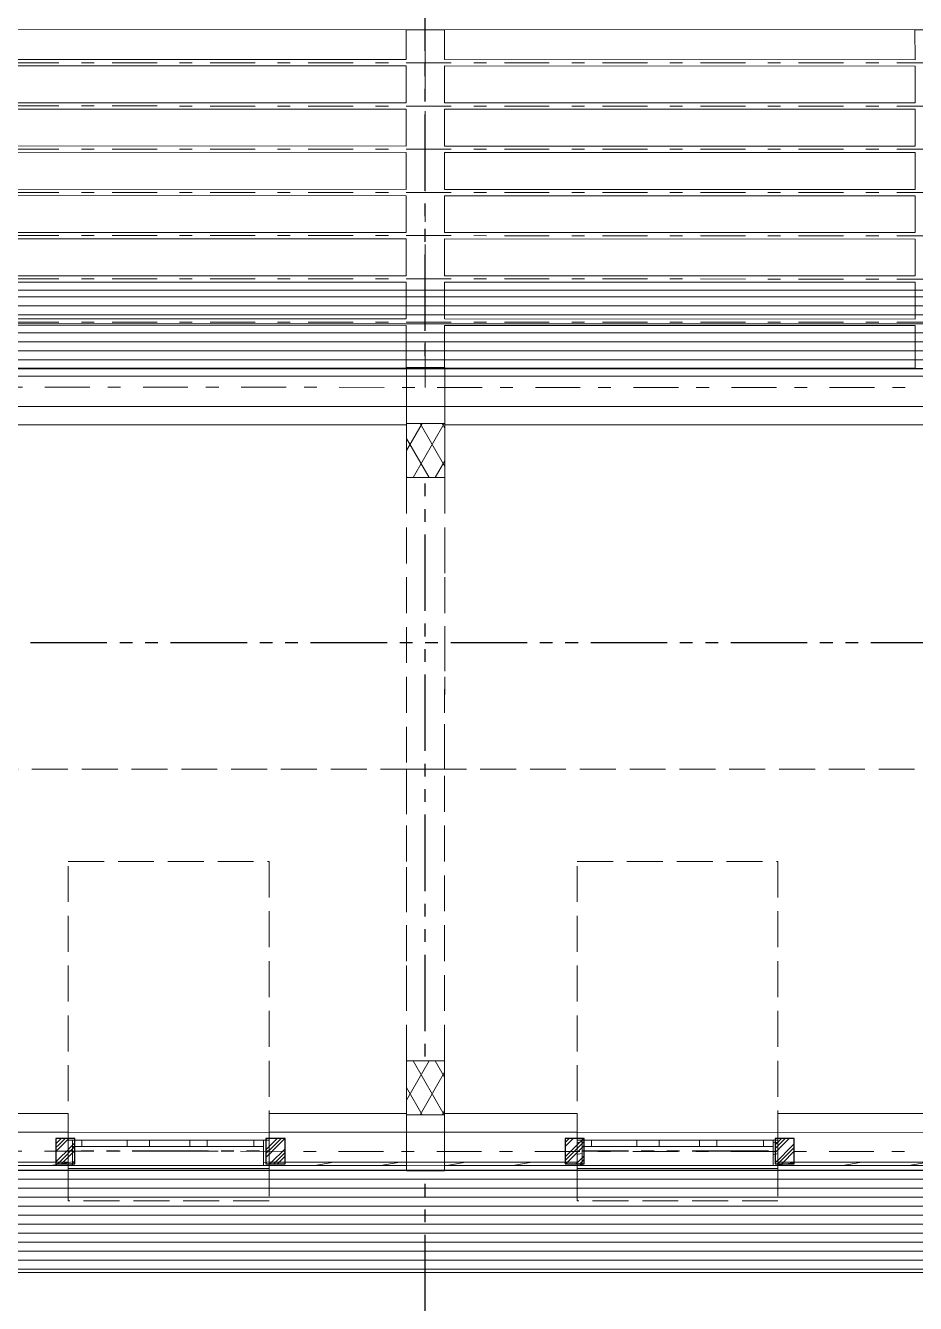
# Model space of a CAD drawing. Header units: metres. Extents: x -6.1 to 26.1, y -10.1 to 14.1.
# Drawn here: x 4.86 to 11.85, y -1.2 to 8.84 of the extents above; entities that cross this region are included whole.
import ezdxf

# ---------------------------------------------------------------- set-up
doc = ezdxf.new("R2010")
doc.units = ezdxf.units.M
doc.header["$MEASUREMENT"] = 0
for name, pattern in [('Xref_ Arq. TAP$0$Línea Oculta', [0.391222, 0.282222, -0.109]), ('Xref_ Arq. TAP$0$Punto & Raya', [0.670278, 0.352778, -0.176389, 0, -0.141111]), ('Xref_ Arq. TAP$0$Wipeout_Contour', [1, 0, -1]), ('Xref_Ejes$0$ACAD_ISO05W100', [33, 24, -3, 0, -3, 0, -3])]:
    doc.linetypes.add(name, pattern=pattern)
for name, color, linetype in [('VIGA', 3, 'Continuous'), ('Xref_ Arq. TAP$0$Estructura - Cubiertas', 7, 'Continuous'), ('Xref_ Arq. TAP$0$Estructura - Muros', 7, 'Continuous'), ('Xref_ Arq. TAP$0$Estructura - Vigas y Pilares', 7, 'Continuous'), ('Xref_ Arq. TAP$0$Ventanas ArchiCAD', 7, 'Continuous'), ('Xref_Castillos CUB$0$COLUM. PB', 140, 'Continuous'), ('Xref_Ejes$0$00-EJES', 1, 'Xref_Ejes$0$ACAD_ISO05W100')]:
    doc.layers.add(name, color=color, linetype=linetype)
for name, color, linetype, lineweight in [('Xref_ Arq. TAP$0$Estructura - Cubiertas_Pluma_Nº__1', 7, 'Continuous', 13), ('Xref_ Arq. TAP$0$Estructura - Cubiertas_Pluma_Nº__2', 8, 'Continuous', 15), ('Xref_ Arq. TAP$0$Estructura - Muros_Pluma_Nº__1', 7, 'Continuous', 13), ('Xref_ Arq. TAP$0$Estructura - Muros_Pluma_Nº__175', 9, 'Continuous', 13), ('Xref_ Arq. TAP$0$Estructura - Vigas y Pilares_Pluma_Nº__30', 7, 'Continuous', 18), ('Xref_ Arq. TAP$0$Ventanas ArchiCAD_Pluma_Nº__1', 7, 'Continuous', 13), ('Xref_ Arq. TAP$0$Ventanas ArchiCAD_Pluma_Nº__23', 7, 'Continuous', 18)]:
    doc.layers.add(name, color=color, linetype=linetype, lineweight=lineweight)
for name, color, linetype, lineweight, true_color in [('Xref_ Arq. TAP$0$Estructura - Vigas y Pilares_Pluma_Nº__174', 7, 'Continuous', 13, 0xe4ad2c), ('Xref_ Arq. TAP$0$Estructura - Vigas y Pilares_Pluma_Nº__69', 7, 'Continuous', 13, 0x6a6a6a), ('Xref_ Arq. TAP$0$Estructura - Vigas y Pilares_Pluma_Nº__88', 7, 'Continuous', 13, 0x6a6a6a), ('Xref_ Arq. TAP$0$Estructura - Vigas y Pilares_Pluma_Nº__90', 7, 'Continuous', 13, 0x6a6a6a), ('Xref_ Arq. TAP$0$Ventanas ArchiCAD_Pluma_Nº__3', 7, 'Continuous', 18, 0xff6600)]:
    doc.layers.add(name, color=color, linetype=linetype, lineweight=lineweight, true_color=true_color)
pattern_1 = [(10, (0, 0), (-0.0156283, 0.0886327), [])]
pattern_2 = [(60, (0, 0), (-0.1299038, 0.075), []), (120, (0, 0), (0.1299038, 0.075), [])]
pattern_3 = [(45, (4e-16, 0.05), (0.14142, 0), [0.2]), (45, (0.03, 0.05), (0.14142, 0), [0.2]), (45, (0.06, 0.05), (0.14142, 0), [0.2])]

# ---------------------------------------------------------------- blocks, each defined once
blk = doc.blocks.new('Xref_Ejes')
at = {"layer": 'Xref_Ejes$0$00-EJES', "ltscale": 0.025}
for p, q in [((8, -8.957), (8, 12.987)), ((-5, 6), (24.997, 6)), ((-5, 3.996), (24.997, 3.996)), ((24.997, 0), (-5, 0))]:
    blk.add_line(p, q, dxfattribs=at)
blk = doc.blocks.new('Xref_ Arq. TAP$0$Muro_1', base_point=(5.246, 15.162))
at = {"color": 254, "linetype": 'Xref_ Arq. TAP$0$Wipeout_Contour', "lineweight": 0, "ltscale": 64.851147}
blk.add_wipeout([(5.246, 15.162), (-6.604, 15.162), (-6.604, 14.962), (5.246, 14.962)], dxfattribs=at).dxf.layer = 'Xref_ Arq. TAP$0$Estructura - Muros'
at = {"layer": 'Xref_ Arq. TAP$0$Estructura - Muros_Pluma_Nº__1', "linetype": 'Continuous', "flags": 128}
for points in [[(5.246, 15.162), (-6.604, 15.162)], [(-6.604, 15.162), (-6.604, 14.962)], [(5.246, 14.962), (5.246, 15.162)], [(-6.604, 14.962), (5.246, 14.962)]]:
    blk.add_lwpolyline(points, dxfattribs=at)
blk = doc.blocks.new('Xref_ Arq. TAP$0$Ventana Triple 17')
at = {"layer": 'Xref_ Arq. TAP$0$Ventanas ArchiCAD_Pluma_Nº__1', "linetype": 'Continuous'}
for p, q in [((-0.75, 0), (-0.75, -0.05)), ((0.75, 0), (0.75, -0.05))]:
    blk.add_line(p, q, dxfattribs=at)
at = {"layer": 'Xref_ Arq. TAP$0$Ventanas ArchiCAD_Pluma_Nº__23', "linetype": 'Continuous'}
for p, q in [((-0.75, 0), (-0.675, 0)), ((-0.675, 0), (-0.675, -0.05)), ((-0.309, -0.05), (-0.309, 0)), ((-0.309, 0), (-0.241, 0)), ((-0.241, 0), (-0.173, 0)), ((-0.173, 0), (-0.173, -0.05)), ((0.145, -0.05), (0.145, 0)), ((0.145, 0), (0.232, 0)), ((0.232, 0), (0.32, 0)), ((0.32, 0), (0.32, -0.05)), ((0.675, -0.05), (0.675, 0)), ((0.675, 0), (0.75, 0)), ((-0.675, -0.05), (-0.75, -0.05)), ((-0.241, -0.05), (-0.309, -0.05)), ((-0.173, -0.05), (-0.241, -0.05)), ((0.232, -0.05), (0.145, -0.05)), ((0.32, -0.05), (0.232, -0.05)), ((0.75, -0.05), (0.675, -0.05))]:
    blk.add_line(p, q, dxfattribs=at)
at = {"layer": 'Xref_ Arq. TAP$0$Ventanas ArchiCAD_Pluma_Nº__3', "linetype": 'Continuous'}
for p, q in [((-0.75, 0), (0.75, 0)), ((-0.675, 0), (-0.309, 0)), ((-0.173, 0), (0.145, 0)), ((0.32, 0), (0.675, 0)), ((-0.309, -0.05), (-0.675, -0.05)), ((0.145, -0.05), (-0.173, -0.05)), ((0.675, -0.05), (0.32, -0.05)), ((-0.75, -0.2), (0.75, -0.2))]:
    blk.add_line(p, q, dxfattribs=at)
blk = doc.blocks.new('Xref_ Arq. TAP$0$Muro_3', base_point=(-6.505, 8.901))
at = {"color": 254, "linetype": 'Xref_ Arq. TAP$0$Wipeout_Contour', "lineweight": 0, "ltscale": 54.360594}
blk.add_wipeout([(-5.425, 9.101), (-6.505, 9.101), (-6.505, 8.901), (-5.425, 8.901), (-5.425, 9.051)], dxfattribs=at).dxf.layer = 'Xref_ Arq. TAP$0$Estructura - Muros'
at = {"color": 254, "linetype": 'Xref_ Arq. TAP$0$Wipeout_Contour', "lineweight": 0, "ltscale": 57.403908}
blk.add_wipeout([(-3.925, 8.901), (-1.422, 8.901), (-1.422, 9.051), (-1.422, 9.101), (-3.925, 9.101), (-3.925, 9.051)], dxfattribs=at).dxf.layer = 'Xref_ Arq. TAP$0$Estructura - Muros'
at = {"color": 254, "linetype": 'Xref_ Arq. TAP$0$Wipeout_Contour', "lineweight": 0, "ltscale": 55.602361}
blk.add_wipeout([(0.078, 8.901), (2.592, 8.901), (2.592, 9.051), (2.592, 9.101), (0.078, 9.101), (0.078, 9.051)], dxfattribs=at).dxf.layer = 'Xref_ Arq. TAP$0$Estructura - Muros'
at = {"layer": 'Xref_ Arq. TAP$0$Estructura - Muros_Pluma_Nº__175', "linetype": 'Continuous'}
h = blk.add_hatch(dxfattribs=at)
h.set_pattern_fill('MADERA', color=256, style=0, pattern_type=2)
h.set_pattern_definition(pattern_1)
h.paths.add_polyline_path([(-5.425, 9.101), (-6.505, 9.101), (-6.505, 8.901), (-5.425, 8.901), (-5.425, 9.051)])
h = blk.add_hatch(dxfattribs=at)
h.set_pattern_fill('MADERA', color=256, style=0, pattern_type=2)
h.set_pattern_definition(pattern_1)
h.paths.add_polyline_path([(-3.925, 8.901), (-1.422, 8.901), (-1.422, 9.051), (-1.422, 9.101), (-3.925, 9.101), (-3.925, 9.051)])
h = blk.add_hatch(dxfattribs=at)
h.set_pattern_fill('MADERA', color=256, style=0, pattern_type=2)
h.set_pattern_definition(pattern_1)
h.paths.add_polyline_path([(0.078, 8.901), (2.592, 8.901), (2.592, 9.051), (2.592, 9.101), (0.078, 9.101), (0.078, 9.051)])
at = {"layer": 'Xref_ Arq. TAP$0$Estructura - Muros_Pluma_Nº__1', "linetype": 'Continuous'}
for p, q in [((-5.425, 9.101), (-5.425, 9.051)), ((-5.425, 9.051), (-5.425, 8.901)), ((-3.925, 9.101), (-3.925, 9.051)), ((-3.925, 9.051), (-3.925, 8.901)), ((-1.422, 9.101), (-1.422, 9.051)), ((-1.422, 9.051), (-1.422, 8.901)), ((0.078, 9.101), (0.078, 9.051)), ((0.078, 9.051), (0.078, 8.901))]:
    blk.add_line(p, q, dxfattribs=at)
at = {"layer": 'Xref_ Arq. TAP$0$Estructura - Muros_Pluma_Nº__1', "linetype": 'Continuous', "flags": 128}
for points in [[(-5.425, 9.101), (-6.505, 9.101)], [(-1.422, 9.101), (-3.925, 9.101)], [(2.592, 9.101), (0.078, 9.101)], [(-6.505, 8.901), (-5.425, 8.901)], [(-3.925, 8.901), (-1.422, 8.901)], [(0.078, 8.901), (2.592, 8.901)]]:
    blk.add_lwpolyline(points, dxfattribs=at)
at = {"layer": 'Xref_ Arq. TAP$0$Ventanas ArchiCAD', "color": 251, "linetype": 'Continuous', "lineweight": 13, "true_color": 0x6a6a6a, "xscale": -1}
for p in [(-4.675, 9.101), (-0.672, 9.101)]:
    blk.add_blockref('Xref_ Arq. TAP$0$Ventana Triple 17', p, dxfattribs=at)
blk = doc.blocks.new('Xref_ Arq. TAP$0$Pilar_2', base_point=(-2.653, 9.012))
at = {"color": 254, "linetype": 'Xref_ Arq. TAP$0$Wipeout_Contour', "lineweight": 0, "ltscale": 38.102848}
blk.add_wipeout([(-2.803, 9.101), (-2.503, 9.101), (-2.503, 9.162), (-2.803, 9.162)], dxfattribs=at).dxf.layer = 'Xref_ Arq. TAP$0$Estructura - Vigas y Pilares'
at = {"color": 254, "linetype": 'Xref_ Arq. TAP$0$Wipeout_Contour', "lineweight": 0, "ltscale": 37.144899}
blk.add_wipeout([(-2.803, 8.862), (-2.503, 8.862), (-2.503, 8.901), (-2.803, 8.901)], dxfattribs=at).dxf.layer = 'Xref_ Arq. TAP$0$Estructura - Vigas y Pilares'
at = {"layer": 'Xref_ Arq. TAP$0$Estructura - Vigas y Pilares_Pluma_Nº__88', "linetype": 'Continuous'}
for p, q in [((-2.503, 9.162), (-2.803, 9.162)), ((-2.803, 9.162), (-2.803, 9.101)), ((-2.503, 9.101), (-2.503, 9.162)), ((-2.803, 8.901), (-2.803, 8.862)), ((-2.803, 8.862), (-2.503, 8.862)), ((-2.503, 8.862), (-2.503, 8.901))]:
    blk.add_line(p, q, dxfattribs=at)
blk = doc.blocks.new('Xref_ Arq. TAP$0$Cubierta_1', base_point=(10.292, 15.776))
at = {"layer": 'Xref_ Arq. TAP$0$Estructura - Cubiertas_Pluma_Nº__2', "linetype": 'Continuous'}
h = blk.add_hatch(dxfattribs=at)
h.set_pattern_fill('TEJA', color=256, style=0, pattern_type=2)
h.set_pattern_definition([(180, (1.49139, 12.01387), (0, 0.0707107), [])])
h.paths.add_polyline_path([(5.089, 15.101), (5.089, 15.776), (-7.309, 15.776), (-7.309, 15.101)])
h = blk.add_hatch(dxfattribs=at)
h.set_pattern_fill('TEJA', color=256, style=0, pattern_type=2)
h.set_pattern_definition([(360, (1.49139, 12.01387), (0, 0.0707107), [])])
h.paths.add_polyline_path([(-7.309, 8.927), (-7.309, 8.06), (10.292, 8.06), (10.292, 8.927), (8.084, 8.927), (8.084, 8.879), (6.507, 8.879), (6.507, 8.927), (4.118, 8.927), (4.118, 8.879), (2.541, 8.879), (2.541, 8.927), (0.115, 8.927), (0.115, 8.879), (-1.462, 8.879), (-1.462, 8.927), (-3.882, 8.927), (-3.882, 8.879), (-5.459, 8.879), (-5.459, 8.927)])
at = {"layer": 'Xref_ Arq. TAP$0$Estructura - Cubiertas_Pluma_Nº__2', "linetype": 'Continuous', "flags": 128}
for points in [[(-7.309, 15.776), (5.089, 15.776)], [(-5.459, 8.879), (-5.459, 8.927)], [(-3.882, 8.879), (-5.459, 8.879)], [(-3.882, 8.927), (-3.882, 8.879)], [(-1.462, 8.879), (-1.462, 8.927)], [(0.115, 8.879), (-1.462, 8.879)], [(0.115, 8.927), (0.115, 8.879)], [(10.292, 8.06), (-7.309, 8.06)]]:
    blk.add_lwpolyline(points, dxfattribs=at)
at = {"layer": 'Xref_ Arq. TAP$0$Estructura - Cubiertas_Pluma_Nº__2', "linetype": 'Xref_ Arq. TAP$0$Línea Oculta', "flags": 128}
blk.add_lwpolyline([(-7.309, 12.014), (10.292, 12.014)], dxfattribs=at)
at = {"color": 254, "linetype": 'Xref_ Arq. TAP$0$Wipeout_Contour', "lineweight": 0, "ltscale": 64.798625}
blk.add_wipeout([(-7.309, 15.101), (-7.309, 14.718), (5.089, 14.718), (5.089, 15.101)], dxfattribs=at).dxf.layer = 'Xref_ Arq. TAP$0$Estructura - Cubiertas'
at = {"color": 254, "linetype": 'Xref_ Arq. TAP$0$Wipeout_Contour', "lineweight": 0, "ltscale": 44.767954}
blk.add_wipeout([(-7.309, 8.927), (-5.459, 8.927), (-5.459, 9.31), (-7.309, 9.31)], dxfattribs=at).dxf.layer = 'Xref_ Arq. TAP$0$Estructura - Cubiertas'
at = {"color": 254, "linetype": 'Xref_ Arq. TAP$0$Wipeout_Contour', "lineweight": 0, "ltscale": 38.420527}
blk.add_wipeout([(-3.882, 8.927), (-1.462, 8.927), (-1.462, 9.31), (-3.882, 9.31)], dxfattribs=at).dxf.layer = 'Xref_ Arq. TAP$0$Estructura - Cubiertas'
at = {"color": 254, "linetype": 'Xref_ Arq. TAP$0$Wipeout_Contour', "lineweight": 0, "ltscale": 37.182561}
blk.add_wipeout([(2.541, 8.927), (2.541, 9.31), (0.115, 9.31), (0.115, 8.927)], dxfattribs=at).dxf.layer = 'Xref_ Arq. TAP$0$Estructura - Cubiertas'
at = {"layer": 'Xref_ Arq. TAP$0$Estructura - Cubiertas_Pluma_Nº__1', "linetype": 'Continuous'}
for p, q in [((5.089, 15.101), (-7.309, 15.101)), ((5.089, 14.718), (-7.309, 14.718)), ((-5.459, 9.31), (-7.309, 9.31)), ((-5.459, 9.31), (-5.459, 8.927)), ((-3.882, 9.31), (-3.882, 8.927)), ((-1.462, 9.31), (-3.882, 9.31)), ((-1.462, 9.31), (-1.462, 8.927)), ((0.115, 9.31), (0.115, 8.927)), ((2.541, 9.31), (0.115, 9.31)), ((-5.459, 8.927), (-7.309, 8.927)), ((-1.462, 8.927), (-3.882, 8.927)), ((2.541, 8.927), (0.115, 8.927))]:
    blk.add_line(p, q, dxfattribs=at)
blk = doc.blocks.new('Xref_ Arq. TAP$0$Cubierta_4', base_point=(-1.462, 8.562))
at = {"layer": 'Xref_ Arq. TAP$0$Estructura - Cubiertas_Pluma_Nº__2', "linetype": 'Xref_ Arq. TAP$0$Línea Oculta', "flags": 128}
for points in [[(-1.462, 11.289), (0.115, 11.289)], [(-1.462, 8.624), (-1.462, 11.289)], [(0.115, 11.289), (0.115, 8.624)], [(0.115, 8.624), (-1.462, 8.624)]]:
    blk.add_lwpolyline(points, dxfattribs=at)
blk = doc.blocks.new('Xref_ Arq. TAP$0$Cubierta_5', base_point=(-5.459, 8.562))
at = {"layer": 'Xref_ Arq. TAP$0$Estructura - Cubiertas_Pluma_Nº__2', "linetype": 'Xref_ Arq. TAP$0$Línea Oculta', "flags": 128}
for points in [[(-5.459, 11.289), (-3.882, 11.289)], [(-5.459, 8.624), (-5.459, 11.289)], [(-3.882, 11.289), (-3.882, 8.624)], [(-3.882, 8.624), (-5.459, 8.624)]]:
    blk.add_lwpolyline(points, dxfattribs=at)
blk = doc.blocks.new('Xref_ Arq. TAP$0$Viga_1', base_point=(9.342, 9.01))
at = {"layer": 'Xref_ Arq. TAP$0$Estructura - Vigas y Pilares_Pluma_Nº__69', "linetype": 'Xref_ Arq. TAP$0$Punto & Raya'}
blk.add_line((9.342, 9.01), (-10.655, 9.014), dxfattribs=at)
at = {"layer": 'Xref_ Arq. TAP$0$Estructura - Vigas y Pilares_Pluma_Nº__90', "linetype": 'Continuous'}
for p, q in [((5.195, 9.161), (-6.505, 9.163)), ((9.492, 8.86), (-10.805, 8.864))]:
    blk.add_line(p, q, dxfattribs=at)
blk = doc.blocks.new('Xref_ Arq. TAP$0$Viga_5', base_point=(-2.654, 15.013))
at = {"layer": 'Xref_ Arq. TAP$0$Estructura - Vigas y Pilares_Pluma_Nº__69', "linetype": 'Xref_ Arq. TAP$0$Punto & Raya'}
blk.add_line((-2.654, 15.013), (-2.654, 17.822), dxfattribs=at)
at = {"layer": 'Xref_ Arq. TAP$0$Estructura - Vigas y Pilares_Pluma_Nº__90', "linetype": 'Continuous'}
for p, q in [((-2.504, 17.822), (-2.804, 17.822)), ((-2.804, 17.587), (-2.804, 17.822)), ((-2.504, 17.587), (-2.504, 17.822)), ((-2.804, 17.247), (-2.804, 17.537)), ((-2.504, 17.247), (-2.504, 17.537)), ((-2.804, 16.908), (-2.804, 17.197)), ((-2.504, 16.908), (-2.504, 17.197)), ((-2.804, 16.568), (-2.804, 16.858)), ((-2.504, 16.568), (-2.504, 16.858)), ((-2.804, 16.229), (-2.804, 16.518)), ((-2.504, 16.229), (-2.504, 16.518)), ((-2.804, 15.889), (-2.804, 16.179)), ((-2.504, 15.889), (-2.504, 16.179)), ((-2.804, 15.55), (-2.804, 15.839)), ((-2.504, 15.55), (-2.504, 15.839)), ((-2.804, 15.163), (-2.804, 15.5)), ((-2.504, 15.163), (-2.504, 15.5))]:
    blk.add_line(p, q, dxfattribs=at)
blk = doc.blocks.new('Xref_ Arq. TAP$0$Viga_7', base_point=(5.495, 15.012))
at = {"layer": 'Xref_ Arq. TAP$0$Estructura - Vigas y Pilares_Pluma_Nº__69', "linetype": 'Xref_ Arq. TAP$0$Punto & Raya'}
blk.add_line((5.495, 15.012), (-10.655, 15.014), dxfattribs=at)
at = {"layer": 'Xref_ Arq. TAP$0$Estructura - Vigas y Pilares_Pluma_Nº__90', "linetype": 'Continuous'}
for p, q in [((-2.804, 15.163), (-6.504, 15.163)), ((1.195, 15.163), (-2.504, 15.163)), ((5.195, 14.862), (-6.504, 14.863))]:
    blk.add_line(p, q, dxfattribs=at)
blk = doc.blocks.new('Xref_ Arq. TAP$0$Viga_9', base_point=(-6.654, 17.973))
at = {"layer": 'Xref_ Arq. TAP$0$Estructura - Vigas y Pilares_Pluma_Nº__90', "linetype": 'Continuous'}
blk.add_line((-6.504, 17.823), (9.238, 17.819), dxfattribs=at)
blk = doc.blocks.new('Xref_ Arq. TAP$0$Viga_20', base_point=(-6.654, 15.526))
at = {"layer": 'Xref_ Arq. TAP$0$Estructura - Vigas y Pilares_Pluma_Nº__69', "linetype": 'Xref_ Arq. TAP$0$Punto & Raya'}
blk.add_line((-6.654, 15.526), (5.347, 15.524), dxfattribs=at)
at = {"layer": 'Xref_ Arq. TAP$0$Estructura - Vigas y Pilares_Pluma_Nº__90', "linetype": 'Continuous'}
for p, q in [((-6.504, 15.551), (-2.804, 15.55)), ((-6.504, 15.501), (-2.804, 15.5)), ((-2.504, 15.55), (1.195, 15.549)), ((-2.504, 15.5), (1.195, 15.499))]:
    blk.add_line(p, q, dxfattribs=at)
blk = doc.blocks.new('Xref_ Arq. TAP$0$Viga_21', base_point=(1.346, 15.013))
at = {"layer": 'Xref_ Arq. TAP$0$Estructura - Vigas y Pilares_Pluma_Nº__69', "linetype": 'Xref_ Arq. TAP$0$Punto & Raya'}
blk.add_line((1.346, 15.013), (1.342, 17.821), dxfattribs=at)
at = {"layer": 'Xref_ Arq. TAP$0$Estructura - Vigas y Pilares_Pluma_Nº__90', "linetype": 'Continuous'}
for p, q in [((1.492, 17.821), (1.192, 17.821)), ((1.193, 17.586), (1.192, 17.821)), ((1.493, 17.586), (1.492, 17.821)), ((1.193, 17.247), (1.193, 17.536)), ((1.493, 17.247), (1.493, 17.536)), ((1.193, 16.907), (1.193, 17.197)), ((1.493, 16.907), (1.493, 17.197)), ((1.194, 16.568), (1.193, 16.857)), ((1.494, 16.568), (1.493, 16.857)), ((1.194, 16.228), (1.194, 16.518)), ((1.494, 16.228), (1.494, 16.518)), ((1.195, 15.889), (1.194, 16.178)), ((1.495, 15.889), (1.494, 16.178)), ((1.195, 15.549), (1.195, 15.839)), ((1.495, 15.549), (1.495, 15.839)), ((1.195, 15.163), (1.195, 15.499)), ((1.495, 15.163), (1.495, 15.499))]:
    blk.add_line(p, q, dxfattribs=at)
blk = doc.blocks.new('Xref_ Arq. TAP$0$Viga_24', base_point=(-2.803, 12.014))
at = {"layer": 'Xref_ Arq. TAP$0$Estructura - Vigas y Pilares_Pluma_Nº__69', "linetype": 'Xref_ Arq. TAP$0$Punto & Raya'}
blk.add_line((-2.803, 12.014), (-2.803, 8.86), dxfattribs=at)
at = {"layer": 'Xref_ Arq. TAP$0$Estructura - Vigas y Pilares_Pluma_Nº__90', "linetype": 'Xref_ Arq. TAP$0$Línea Oculta'}
for p, q in [((-2.803, 9.724), (-2.803, 12.014)), ((-2.503, 12.014), (-2.803, 12.014)), ((-2.503, 9.724), (-2.503, 12.014))]:
    blk.add_line(p, q, dxfattribs=at)
at = {"layer": 'Xref_ Arq. TAP$0$Estructura - Vigas y Pilares_Pluma_Nº__90', "linetype": 'Continuous'}
for p, q in [((-2.803, 8.86), (-2.803, 9.724)), ((-2.503, 8.86), (-2.503, 9.724)), ((-2.503, 8.86), (-2.803, 8.86))]:
    blk.add_line(p, q, dxfattribs=at)
at = {"color": 254, "linetype": 'Xref_ Arq. TAP$0$Wipeout_Contour', "lineweight": 0, "ltscale": 39.572534}
blk.add_wipeout([(-2.503, 9.724), (-2.803, 9.724), (-2.803, 9.299), (-2.503, 9.299)], dxfattribs=at).dxf.layer = 'Xref_ Arq. TAP$0$Estructura - Vigas y Pilares'
at = {"layer": 'Xref_ Arq. TAP$0$Estructura - Vigas y Pilares_Pluma_Nº__174', "linetype": 'Continuous'}
h = blk.add_hatch(dxfattribs=at)
h.set_pattern_fill('FIBRA_DE_VIDRIO', color=256, style=0, pattern_type=2)
h.set_pattern_definition(pattern_2)
h.paths.add_polyline_path([(-2.503, 9.724), (-2.803, 9.724), (-2.803, 9.299), (-2.503, 9.299)])
at = {"layer": 'Xref_ Arq. TAP$0$Estructura - Vigas y Pilares_Pluma_Nº__30', "linetype": 'Continuous'}
for p, q in [((-2.503, 9.724), (-2.803, 9.724)), ((-2.803, 9.724), (-2.803, 9.299)), ((-2.503, 9.299), (-2.503, 9.724)), ((-2.803, 9.299), (-2.503, 9.299))]:
    blk.add_line(p, q, dxfattribs=at)
blk = doc.blocks.new('Xref_ Arq. TAP$0$Viga_29', base_point=(-2.503, 12.014))
at = {"layer": 'Xref_ Arq. TAP$0$Estructura - Vigas y Pilares_Pluma_Nº__69', "linetype": 'Xref_ Arq. TAP$0$Punto & Raya'}
blk.add_line((-2.503, 12.014), (-2.501, 15.168), dxfattribs=at)
at = {"layer": 'Xref_ Arq. TAP$0$Estructura - Vigas y Pilares_Pluma_Nº__90', "linetype": 'Continuous'}
for p, q in [((-2.801, 15.168), (-2.801, 14.304)), ((-2.801, 15.168), (-2.501, 15.168)), ((-2.501, 15.168), (-2.501, 14.304))]:
    blk.add_line(p, q, dxfattribs=at)
at = {"layer": 'Xref_ Arq. TAP$0$Estructura - Vigas y Pilares_Pluma_Nº__90', "linetype": 'Xref_ Arq. TAP$0$Línea Oculta'}
for p, q in [((-2.801, 14.304), (-2.803, 12.014)), ((-2.501, 14.304), (-2.503, 12.014)), ((-2.803, 12.014), (-2.503, 12.014))]:
    blk.add_line(p, q, dxfattribs=at)
at = {"color": 254, "linetype": 'Xref_ Arq. TAP$0$Wipeout_Contour', "lineweight": 0, "ltscale": 59.071723}
blk.add_wipeout([(-2.801, 14.304), (-2.501, 14.304), (-2.501, 14.729), (-2.801, 14.729)], dxfattribs=at).dxf.layer = 'Xref_ Arq. TAP$0$Estructura - Vigas y Pilares'
at = {"layer": 'Xref_ Arq. TAP$0$Estructura - Vigas y Pilares_Pluma_Nº__174', "linetype": 'Continuous'}
h = blk.add_hatch(dxfattribs=at)
h.set_pattern_fill('FIBRA_DE_VIDRIO', color=256, style=0, pattern_type=2)
h.set_pattern_definition(pattern_2)
h.paths.add_polyline_path([(-2.801, 14.304), (-2.501, 14.304), (-2.501, 14.729), (-2.801, 14.729)])
at = {"layer": 'Xref_ Arq. TAP$0$Estructura - Vigas y Pilares_Pluma_Nº__30', "linetype": 'Continuous'}
for p, q in [((-2.501, 14.729), (-2.801, 14.729)), ((-2.801, 14.729), (-2.801, 14.304)), ((-2.501, 14.304), (-2.501, 14.729)), ((-2.801, 14.304), (-2.501, 14.304))]:
    blk.add_line(p, q, dxfattribs=at)
blk = doc.blocks.new('Xref_ Arq. TAP$0$Viga_34', base_point=(-6.654, 15.865))
at = {"layer": 'Xref_ Arq. TAP$0$Estructura - Vigas y Pilares_Pluma_Nº__69', "linetype": 'Xref_ Arq. TAP$0$Punto & Raya'}
blk.add_line((-6.654, 15.865), (5.347, 15.863), dxfattribs=at)
at = {"layer": 'Xref_ Arq. TAP$0$Estructura - Vigas y Pilares_Pluma_Nº__90', "linetype": 'Continuous'}
for p, q in [((-6.504, 15.89), (-2.804, 15.889)), ((-2.504, 15.889), (1.195, 15.889)), ((-6.504, 15.84), (-2.804, 15.839)), ((-2.504, 15.839), (1.195, 15.839))]:
    blk.add_line(p, q, dxfattribs=at)
blk = doc.blocks.new('Xref_ Arq. TAP$0$Viga_35', base_point=(-6.654, 16.205))
at = {"layer": 'Xref_ Arq. TAP$0$Estructura - Vigas y Pilares_Pluma_Nº__69', "linetype": 'Xref_ Arq. TAP$0$Punto & Raya'}
blk.add_line((-6.654, 16.205), (5.347, 16.203), dxfattribs=at)
at = {"layer": 'Xref_ Arq. TAP$0$Estructura - Vigas y Pilares_Pluma_Nº__90', "linetype": 'Continuous'}
for p, q in [((-6.504, 16.23), (-2.804, 16.229)), ((-6.504, 16.18), (-2.804, 16.179)), ((-2.504, 16.229), (1.194, 16.228)), ((-2.504, 16.179), (1.194, 16.178))]:
    blk.add_line(p, q, dxfattribs=at)
blk = doc.blocks.new('Xref_ Arq. TAP$0$Viga_36', base_point=(-6.654, 16.544))
at = {"layer": 'Xref_ Arq. TAP$0$Estructura - Vigas y Pilares_Pluma_Nº__69', "linetype": 'Xref_ Arq. TAP$0$Punto & Raya'}
blk.add_line((-6.654, 16.544), (5.347, 16.542), dxfattribs=at)
at = {"layer": 'Xref_ Arq. TAP$0$Estructura - Vigas y Pilares_Pluma_Nº__90', "linetype": 'Continuous'}
for p, q in [((-6.504, 16.569), (-2.804, 16.568)), ((-2.504, 16.568), (1.194, 16.568)), ((-6.504, 16.519), (-2.804, 16.518)), ((-2.504, 16.518), (1.194, 16.518))]:
    blk.add_line(p, q, dxfattribs=at)
blk = doc.blocks.new('Xref_ Arq. TAP$0$Viga_37', base_point=(-6.654, 16.884))
at = {"layer": 'Xref_ Arq. TAP$0$Estructura - Vigas y Pilares_Pluma_Nº__69', "linetype": 'Xref_ Arq. TAP$0$Punto & Raya'}
blk.add_line((-6.654, 16.884), (5.347, 16.882), dxfattribs=at)
at = {"layer": 'Xref_ Arq. TAP$0$Estructura - Vigas y Pilares_Pluma_Nº__90', "linetype": 'Continuous'}
for p, q in [((-6.504, 16.909), (-2.804, 16.908)), ((-2.504, 16.908), (1.193, 16.907)), ((-6.504, 16.859), (-2.804, 16.858)), ((-2.504, 16.858), (1.193, 16.857))]:
    blk.add_line(p, q, dxfattribs=at)
blk = doc.blocks.new('Xref_ Arq. TAP$0$Viga_38', base_point=(-6.654, 17.223))
at = {"layer": 'Xref_ Arq. TAP$0$Estructura - Vigas y Pilares_Pluma_Nº__69', "linetype": 'Xref_ Arq. TAP$0$Punto & Raya'}
blk.add_line((-6.654, 17.223), (5.347, 17.221), dxfattribs=at)
at = {"layer": 'Xref_ Arq. TAP$0$Estructura - Vigas y Pilares_Pluma_Nº__90', "linetype": 'Continuous'}
for p, q in [((-6.504, 17.248), (-2.804, 17.247)), ((-6.504, 17.198), (-2.804, 17.197)), ((-2.504, 17.247), (1.193, 17.247)), ((-2.504, 17.197), (1.193, 17.197))]:
    blk.add_line(p, q, dxfattribs=at)
blk = doc.blocks.new('Xref_ Arq. TAP$0$Viga_39', base_point=(-6.654, 17.563))
at = {"layer": 'Xref_ Arq. TAP$0$Estructura - Vigas y Pilares_Pluma_Nº__69', "linetype": 'Xref_ Arq. TAP$0$Punto & Raya'}
blk.add_line((-6.654, 17.563), (5.347, 17.561), dxfattribs=at)
at = {"layer": 'Xref_ Arq. TAP$0$Estructura - Vigas y Pilares_Pluma_Nº__90', "linetype": 'Continuous'}
for p, q in [((-6.504, 17.588), (-2.804, 17.587)), ((-2.504, 17.587), (1.193, 17.586)), ((-6.504, 17.538), (-2.804, 17.537)), ((-2.504, 17.537), (1.193, 17.536))]:
    blk.add_line(p, q, dxfattribs=at)
blk = doc.blocks.new('Xref_ Arq. TAP')
at = {"layer": 'Xref_ Arq. TAP$0$Estructura - Muros'}
for name, p in [('Xref_ Arq. TAP$0$Muro_1', (15.901, 6.148)), ('Xref_ Arq. TAP$0$Muro_3', (4.149, -0.113))]:
    blk.add_blockref(name, p, dxfattribs=at)
at = {"layer": 'Xref_ Arq. TAP$0$Estructura - Vigas y Pilares', "color": 251, "lineweight": 13, "true_color": 0x6a6a6a}
for name, p in [('Xref_ Arq. TAP$0$Viga_9', (4, 8.959)), ('Xref_ Arq. TAP$0$Viga_39', (4, 8.549)), ('Xref_ Arq. TAP$0$Viga_38', (4, 8.209)), ('Xref_ Arq. TAP$0$Viga_37', (4, 7.87)), ('Xref_ Arq. TAP$0$Viga_36', (4, 7.53)), ('Xref_ Arq. TAP$0$Viga_35', (4, 7.191)), ('Xref_ Arq. TAP$0$Viga_34', (4, 6.851))]:
    blk.add_blockref(name, p, dxfattribs=at)
at = {"layer": 'Xref_ Arq. TAP$0$Estructura - Vigas y Pilares'}
blk.add_blockref('Xref_ Arq. TAP$0$Pilar_2', (8.002, -0.002), dxfattribs=at)
at = {"layer": 'Xref_ Arq. TAP$0$Estructura - Cubiertas', "color": 8, "linetype": 'Continuous', "lineweight": 15}
blk.add_blockref('Xref_ Arq. TAP$0$Cubierta_1', (20.947, 6.762), dxfattribs=at)
for name, p in [('Xref_ Arq. TAP$0$Cubierta_5', (5.196, -0.452)), ('Xref_ Arq. TAP$0$Cubierta_4', (9.193, -0.452))]:
    blk.add_blockref(name, p, dxfattribs=at)
at = {"layer": 'Xref_ Arq. TAP$0$Estructura - Vigas y Pilares', "color": 251, "lineweight": 13, "true_color": 0x6a6a6a}
for name, p in [('Xref_ Arq. TAP$0$Viga_5', (8, 5.999)), ('Xref_ Arq. TAP$0$Viga_21', (12, 5.999)), ('Xref_ Arq. TAP$0$Viga_20', (4, 6.512)), ('Xref_ Arq. TAP$0$Viga_7', (16.15, 5.998)), ('Xref_ Arq. TAP$0$Viga_1', (19.997, -0.004))]:
    blk.add_blockref(name, p, dxfattribs=at)
blk.add_blockref('Xref_ Arq. TAP$0$Viga_24', (7.852, 3), dxfattribs=at)
blk.add_blockref('Xref_ Arq. TAP$0$Viga_29', (8.152, 3), dxfattribs=at)
blk = doc.blocks.new('*U292')
at = {"ltscale": 0.025}
h = blk.add_hatch(dxfattribs=at)
h.set_pattern_fill('GOST_GROUND', color=4, scale=0.01)
h.set_pattern_definition(pattern_3)
h.paths.add_polyline_path([(-0.075, -0.075), (0.075, -0.075), (0.075, 0.125), (-0.075, 0.125)])
at = {"color": 4, "linetype": 'ByBlock', "ltscale": 0.025}
blk.add_lwpolyline([(-0.075, -0.075), (0.075, -0.075), (0.075, 0.125), (-0.075, 0.125)], close=True, dxfattribs=at)
blk = doc.blocks.new('*U291')
at = {"ltscale": 0.025}
h = blk.add_hatch(dxfattribs=at)
h.set_pattern_fill('GOST_GROUND', color=4, scale=0.01)
h.set_pattern_definition(pattern_3)
h.paths.add_polyline_path([(-0.075, -0.075), (0.075, -0.075), (0.075, 0.125), (-0.075, 0.125)])
at = {"color": 4, "linetype": 'ByBlock', "ltscale": 0.025}
blk.add_lwpolyline([(-0.075, -0.075), (0.075, -0.075), (0.075, 0.125), (-0.075, 0.125)], close=True, dxfattribs=at)
blk = doc.blocks.new('Xref_Castillos CUB')
at = {"layer": 'Xref_Castillos CUB$0$COLUM. PB', "ltscale": 0.025}
for name, p in [('*U292', (5.174, -0.025)), ('*U292', (6.824, -0.025)), ('*U291', (9.173, -0.025)), ('*U291', (10.823, -0.025))]:
    blk.add_blockref(name, p, dxfattribs=at)

msp = doc.modelspace()

# ---------------------------------------------------------------- block references
msp.add_blockref('Xref_Ejes', (0, 0))

# ---------------------------------------------------------------- next in the draw order: block references
at = {"layer": 'VIGA'}
msp.add_blockref('Xref_ Arq. TAP', (0, 0), dxfattribs=at)

# ---------------------------------------------------------------- next in the draw order: block references
msp.add_blockref('Xref_Castillos CUB', (0, 0), dxfattribs=at)

doc.saveas('drawing.dxf')
